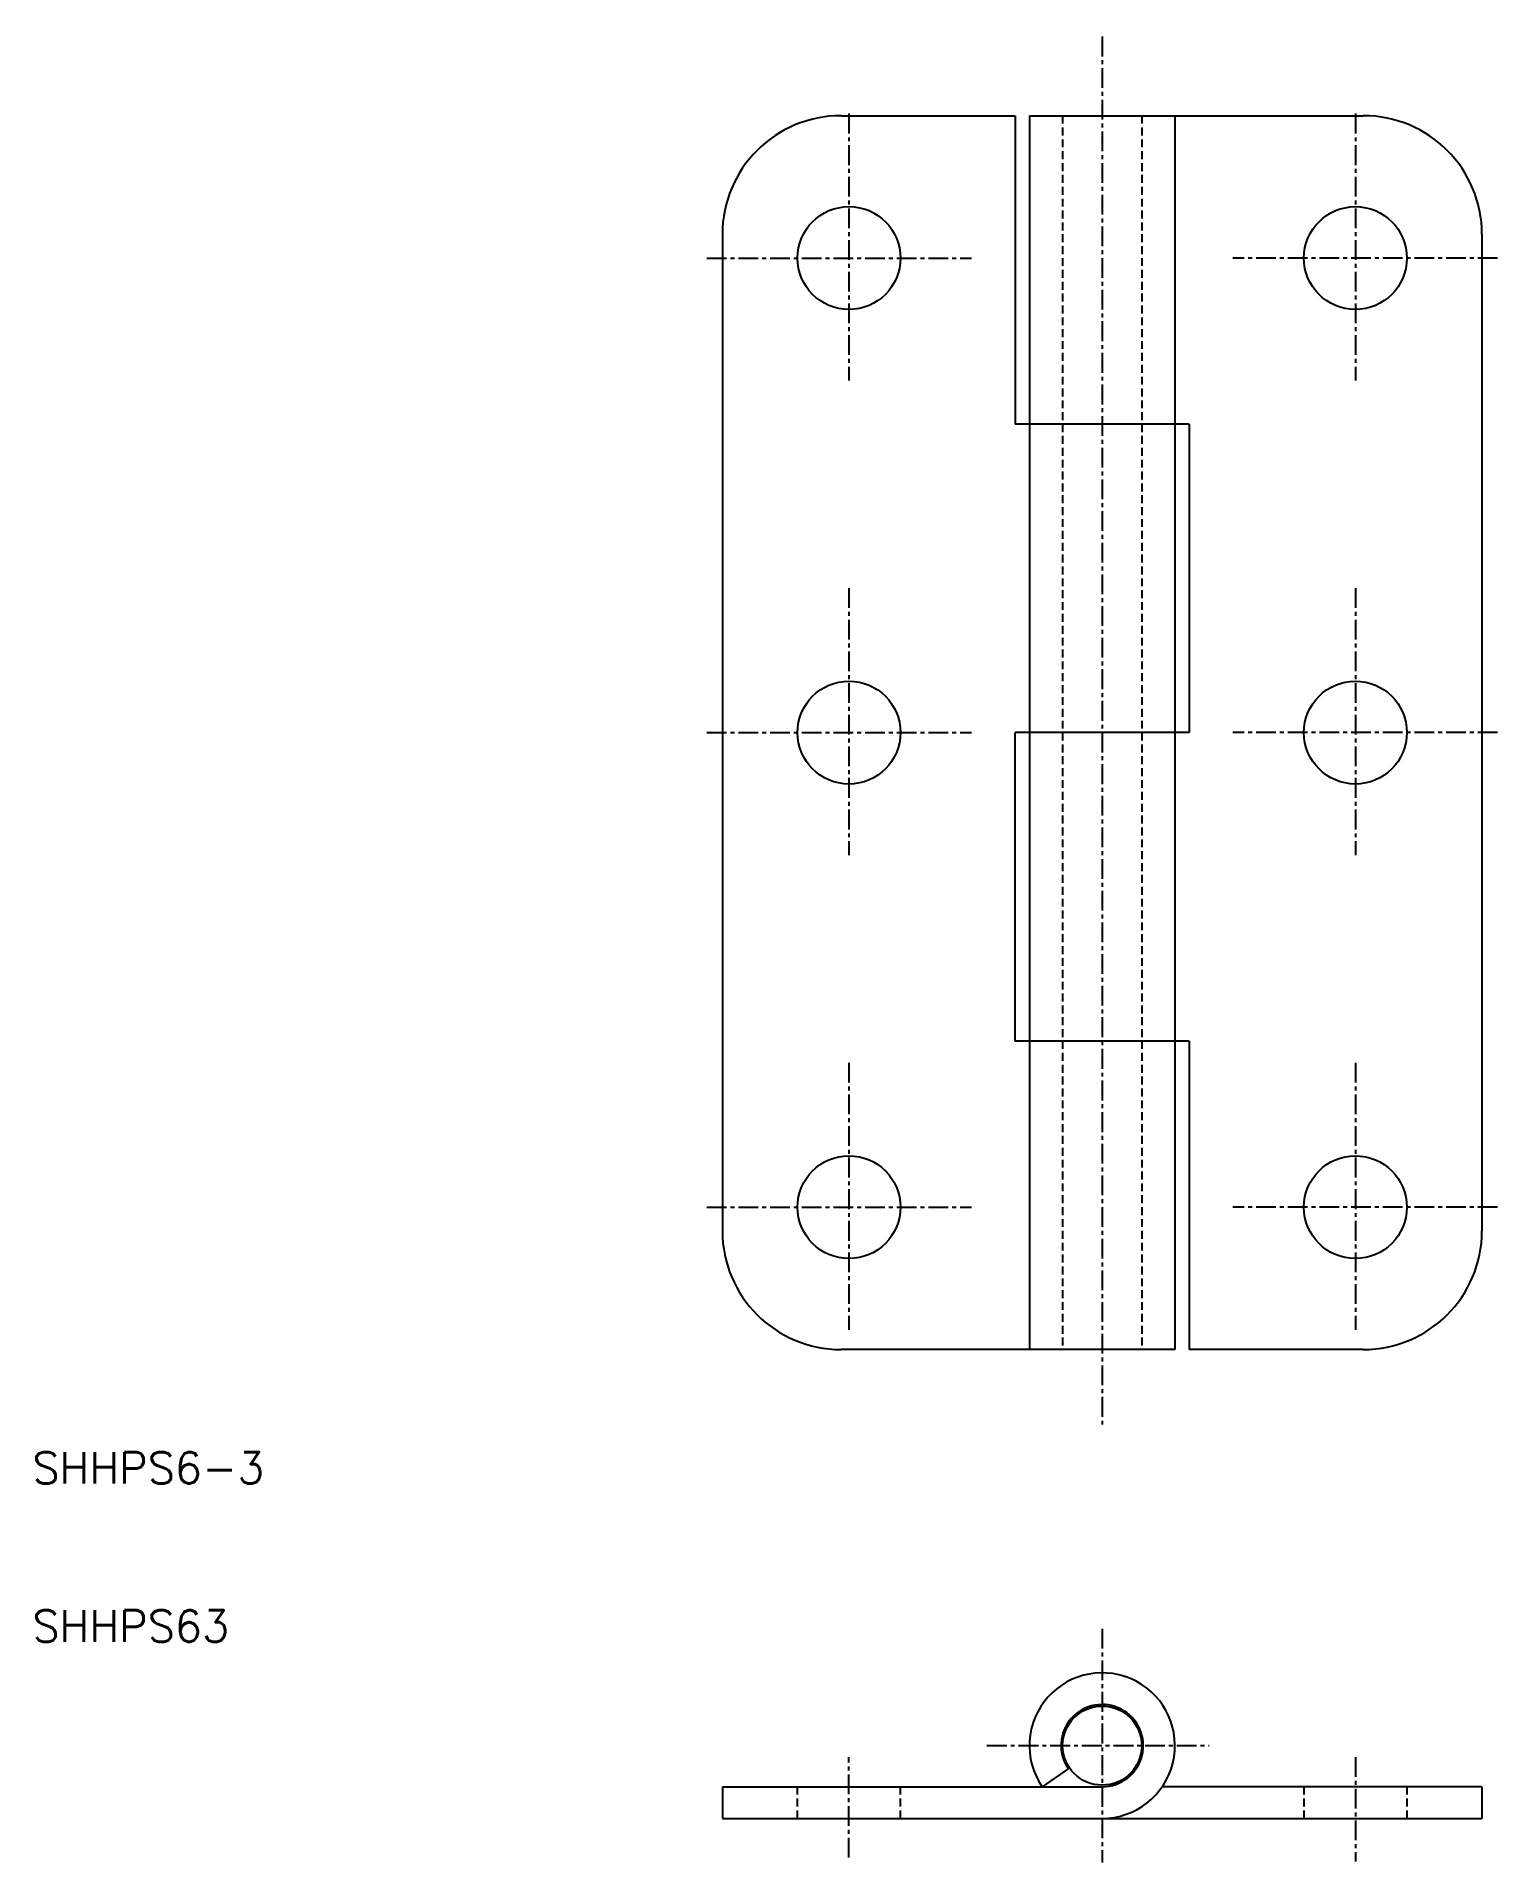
# Model space of a CAD drawing. Extents: x -67 to 25, y -7 to 108.
import ezdxf

# ---------------------------------------------------------------- set-up
doc = ezdxf.new("R2010")
doc.units = 0
doc.linetypes.add('CENTER', pattern=[2, 1.25, -0.25, 0.25, -0.25])
doc.linetypes.add('DASHED', pattern=[0.75, 0.5, -0.25])
doc.layers.get('0').update_dxf_attribs({"linetype": 'CONTINUOUS'})
doc.layers.add('CENTER', color=1, linetype='CENTER')
doc.styles.get("Standard").update_dxf_attribs({"font": 'txt.shx', "bigfont": 'bigfont.shx'})

msp = doc.modelspace()

# ---------------------------------------------------------------- linework, layer by layer
at = {"color": 7, "linetype": 'CONTINUOUS'}
for p, q in [((-16.5, 103.04), (-5.5, 103.04)), ((-5.5, 103.04), (-5.5, 83.54)), ((-4.6, 103.04), (-4.6, 25.04)), ((-4.6, 103.04), (16.5, 103.04)), ((4.6, 103.04), (4.6, 25.04)), ((-24, 95.54), (-24, 32.54)), ((24, 95.54), (24, 32.54)), ((5.5, 83.54), (-5.5, 83.54)), ((5.5, 83.54), (5.5, 64.04)), ((5.5, 64.04), (-5.5, 64.04)), ((-5.5, 44.54), (-5.5, 64.04)), ((5.5, 44.54), (-5.5, 44.54)), ((5.5, 44.54), (5.5, 25.04)), ((4.6, 25.04), (-16.5, 25.04)), ((16.5, 25.04), (5.5, 25.04)), ((-2.14, -1.47), (-3.79, -2.6)), ((-24, -2.6), (-24, -4.6)), ((-24, -2.6), (0, -2.6)), ((5.5, -2.6), (3.79, -2.6)), ((24, -2.6), (5.5, -2.6)), ((24, -2.6), (24, -4.6)), ((-24, -4.6), (5.5, -4.6)), ((5.5, -4.6), (24, -4.6))]:
    msp.add_line(p, q, dxfattribs=at)
at = {"color": 3, "linetype": 'DASHED'}
for p, q in [((-2.5, 103.04), (-2.5, 25.04)), ((2.5, 103.04), (2.5, 25.04)), ((-19.25, -4.6), (-19.25, -2.6)), ((-12.75, -4.6), (-12.75, -2.6)), ((12.75, -2.6), (12.75, -4.6)), ((19.25, -2.6), (19.25, -4.6))]:
    msp.add_line(p, q, dxfattribs=at)
at = {"color": 7, "linetype": 'CONTINUOUS'}
for centre, radius in [((-16, 94.04), 3.25), ((16, 94.04), 3.25), ((-16, 64.04), 3.25), ((16, 64.04), 3.25), ((-16, 34.04), 3.25), ((16, 34.04), 3.25), ((0, 0), 2.5)]:
    msp.add_circle(centre, radius, dxfattribs=at)
for centre, radius, start, end in [((-16.5, 95.54), 7.5, 90, 180), ((16.5, 95.54), 7.5, 0, 90), ((-16.5, 32.54), 7.5, 180, 270), ((16.5, 32.54), 7.5, 270, 0), ((0, 0), 4.6, 270, 214.4173), ((0, 0), 2.6, 270, 214.4173)]:
    msp.add_arc(centre, radius, start, end, dxfattribs=at)
at = {"layer": 'CENTER', "color": 1, "linetype": 'CENTER'}
for p, q in [((0, 108.04), (0, 20.04)), ((-16, 103.17), (-16, 86.29)), ((16, 103.17), (16, 86.29)), ((-24.98, 94.04), (-8.25, 94.04)), ((24.98, 94.04), (8.25, 94.04)), ((-16, 73.17), (-16, 56.29)), ((16, 73.17), (16, 56.29)), ((-24.98, 64.04), (-8.25, 64.04)), ((24.98, 64.04), (8.25, 64.04)), ((-16, 43.17), (-16, 26.29)), ((16, 43.17), (16, 26.29)), ((-24.98, 34.04), (-8.25, 34.04)), ((24.98, 34.04), (8.25, 34.04)), ((0, 7.39), (0, -7.39)), ((-7.28, 0), (6.76, 0)), ((-16, -7.07), (-16, -0.73)), ((16, -0.73), (16, -7.33))]:
    msp.add_line(p, q, dxfattribs=at)

# ---------------------------------------------------------------- texts
at = {"color": 7, "linetype": 'CONTINUOUS'}
for s, p in [('SHHPS6-3', (-67.6, 16.56)), ('SHHPS63', (-67.6, 6.56))]:
    msp.add_text(s, height=2, dxfattribs=at).set_placement(p)

doc.saveas('drawing.dxf')
